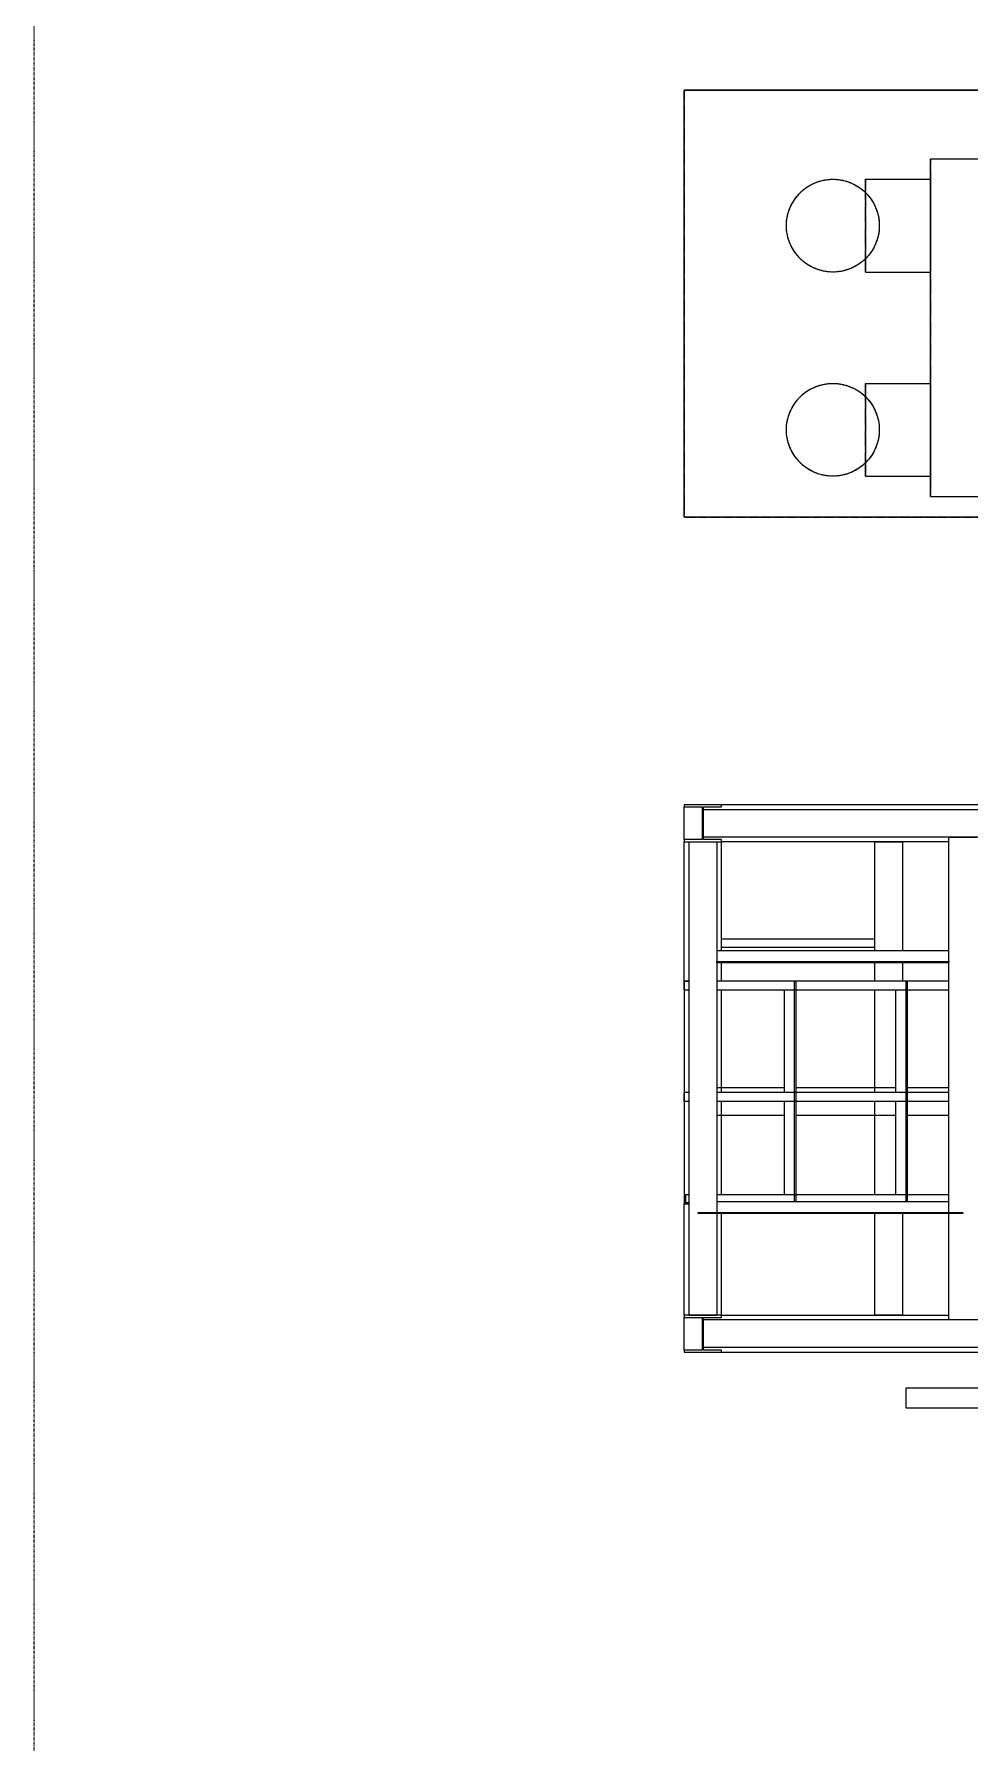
# Model space of a CAD drawing. Header units: inches. Extents: x 19 to 715735, y 34 to 210034.
# Drawn here: x 131674 to 136510, y 152145 to 160981 of the extents above; entities that cross this region are included whole.
import ezdxf

# ---------------------------------------------------------------- set-up
doc = ezdxf.new("R2010")
doc.units = ezdxf.units.IN
doc.header["$MEASUREMENT"] = 0
doc.linetypes.add('CABLEROUTEALL-EMBED 1_DWG$0$HIDDEN2', pattern=[0.1875, 0.125, -0.0625])
doc.linetypes.add('DIVIDE2', pattern=[0.625, 0.25, -0.125, 0, -0.125, 0, -0.125])
doc.layers.add('CABLEROUTEALL-EMBED 1_DWG$0$DwgTemplate', color=7, linetype='Continuous')
doc.layers.add('Junction Boxes', color=1, linetype='Continuous')
doc.layers.add('Layout', color=6, linetype='Continuous', lineweight=20)

msp = doc.modelspace()

# ---------------------------------------------------------------- linework, layer by layer
at = {"layer": 'CABLEROUTEALL-EMBED 1_DWG$0$DwgTemplate', "color": 252, "linetype": 'Continuous'}
for p, q in [((135034, 158483.7), (135034, 160691.5)), ((135034, 158483.7), (135034, 160691.5)), ((135034, 160691.5), (141897.3, 160691.5)), ((141897.3, 160691.5), (135034, 160691.5)), ((136305.9, 158589.3), (136305.9, 160336.3)), ((136305.9, 158589.3), (136305.9, 160336.3)), ((136305.9, 160336.3), (141393.3, 160336.3)), ((135969.9, 160162.1), (135969.9, 160230.7)), ((135969.9, 160162.1), (135969.9, 160230.7)), ((135969.9, 160230.7), (136305.9, 160230.7)), ((135969.9, 159750.8), (135969.9, 159819.4)), ((135969.9, 159750.8), (135969.9, 159819.4)), ((135969.9, 159750.8), (136305.9, 159750.8)), ((135969.9, 159106.2), (135969.9, 159174.8)), ((135969.9, 159106.2), (135969.9, 159174.8)), ((135969.9, 159174.8), (136305.9, 159174.8)), ((135969.9, 158694.9), (135969.9, 158763.5)), ((135969.9, 158694.9), (135969.9, 158763.5)), ((135969.9, 158694.9), (136305.9, 158694.9)), ((136305.9, 158589.3), (139780.6, 158589.3)), ((139780.6, 158483.7), (135034, 158483.7)), ((139780.6, 158483.7), (135034, 158483.7)), ((135034, 156995.9), (135034, 156984.4)), ((135226, 156995.9), (135034, 156995.9)), ((135034, 156984.4), (135126.2, 156984.4)), ((135034, 156815.4), (135034, 156984.4)), ((135126.2, 156984.4), (135126.2, 156815.4)), ((135130, 156971.9), (142229.4, 156971.9)), ((135130, 156827.9), (135130, 156971.9)), ((135133.9, 156815.4), (135133.9, 156984.4)), ((135133.9, 156984.4), (135226, 156984.4)), ((135226, 156984.4), (135226, 156995.9)), ((137675.9, 156995.9), (135226, 156995.9)), ((135126.2, 156815.4), (135034, 156815.4)), ((135034, 156815.4), (135034, 156803.9)), ((135034, 156803.9), (135226, 156803.9)), ((135034, 156084), (135034, 156803.9)), ((135058, 156803.9), (135202, 156803.9)), ((135058, 156803.9), (135058, 154356.2)), ((142229.4, 156827.9), (135130, 156827.9)), ((135226, 156815.4), (135133.9, 156815.4)), ((135202, 156803.9), (135202, 154356.2)), ((135226, 156803.9), (135226, 156815.4)), ((136401.9, 156803.9), (135226, 156803.9)), ((135226, 156240.5), (135226, 156803.9)), ((136017.9, 156803.9), (136017.9, 156240.5)), ((136017.9, 156803.9), (136161.9, 156803.9)), ((136161.9, 156803.9), (136161.9, 156240.5)), ((136401.9, 154332.2), (136401.9, 156827.9)), ((136401.9, 156827.9), (136545.9, 156827.9)), ((136401.9, 156240.5), (135202, 156240.5)), ((135226, 156256.8), (135226, 156302.8)), ((135226, 156302.8), (136017.9, 156302.8)), ((136017.9, 156256.8), (135226, 156256.8)), ((136017.9, 156302.8), (136017.9, 156256.8)), ((135202, 156180), (135202, 156185.7)), ((135202, 156185.7), (136401.9, 156185.7)), ((135202, 156180), (136401.9, 156180)), ((135226, 156084), (135226, 156180)), ((136017.9, 156180), (136017.9, 156084)), ((136161.9, 156180), (136161.9, 156084)), ((136401.9, 156185.7), (136401.9, 156180)), ((135058, 156084), (135032.5, 156084)), ((135032.5, 156037.9), (135032.5, 156084)), ((135034, 156084), (135058, 156084)), ((135034, 156084), (135034, 154932.1)), ((136401.9, 156084), (135202, 156084)), ((135604.2, 156084), (135610, 156084)), ((135604.2, 154941.7), (135604.2, 156084)), ((135610, 156084), (135610, 154941.7)), ((136180.1, 154941.7), (136180.1, 156084)), ((136180.1, 156084), (136185.9, 156084)), ((136185.9, 156084), (136185.9, 154941.7)), ((135032.5, 156037.9), (135058, 156037.9)), ((135202, 156037.9), (136401.9, 156037.9)), ((135226, 155508.1), (135226, 156037.9)), ((135549.5, 156037.9), (135549.5, 155508.1)), ((136017.9, 156037.9), (136017.9, 155508.1)), ((136125.4, 156037.9), (136125.4, 155508.1)), ((135549.5, 155532.1), (135202, 155532.1)), ((136125.4, 155532.1), (135610, 155532.1)), ((136401.9, 155532.1), (136185.9, 155532.1)), ((135058, 155508.1), (135034, 155508.1)), ((135034, 155462), (135034, 155508.1)), ((135058, 155462), (135034, 155462)), ((136401.9, 155508.1), (135202, 155508.1)), ((136401.9, 155462), (135202, 155462)), ((135226, 154978.2), (135226, 155462)), ((135549.5, 155462), (135549.5, 154978.2)), ((136017.9, 155462), (136017.9, 154978.2)), ((136125.4, 155462), (136125.4, 154978.2)), ((135549.5, 155388.1), (135202, 155388.1)), ((136125.4, 155388.1), (135610, 155388.1)), ((136401.9, 155388.1), (136185.9, 155388.1)), ((135034, 154978.2), (135034, 154932.1)), ((135042.2, 154978.2), (135034, 154978.2)), ((135058, 154932.1), (135034, 154932.1)), ((135034, 154932.1), (135058, 154932.1)), ((135034, 154356.2), (135034, 154932.1)), ((135058, 154978.2), (135034.7, 154978.2)), ((135034.7, 154932.1), (135034.7, 154978.2)), ((135034.7, 154932.1), (135058, 154932.1)), ((135042.2, 154937.2), (135042.2, 154978.2)), ((135058, 154937.2), (135042.2, 154937.2)), ((136401.9, 154978.2), (135202, 154978.2)), ((136401.9, 154941.7), (135202, 154941.7)), ((135106, 154887), (136473.9, 154887)), ((135106, 154881.2), (135106, 154887)), ((136473.9, 154881.2), (135106, 154881.2)), ((135226, 154356.2), (135226, 154881.2)), ((136017.9, 154881.2), (136017.9, 154356.2)), ((136161.9, 154881.2), (136161.9, 154356.2)), ((136473.9, 154887), (136473.9, 154881.2)), ((135226, 154356.2), (135034, 154356.2)), ((135034, 154356.2), (135034, 154344.7)), ((135034, 154344.7), (135126.2, 154344.7)), ((135034, 154175.7), (135034, 154344.7)), ((135058, 154356.2), (135202, 154356.2)), ((135126.2, 154344.7), (135126.2, 154175.7)), ((135130, 154332.2), (135130, 154188.2)), ((142229.4, 154332.2), (135130, 154332.2)), ((135133.9, 154175.7), (135133.9, 154344.7)), ((135133.9, 154344.7), (135226, 154344.7)), ((135226, 154344.7), (135226, 154356.2)), ((135226, 154356.2), (136401.9, 154356.2)), ((136161.9, 154356.2), (136017.9, 154356.2)), ((136545.9, 154332.2), (136401.9, 154332.2)), ((135126.2, 154175.7), (135034, 154175.7)), ((135034, 154175.7), (135034, 154164.2)), ((135034, 154164.2), (135226, 154164.2)), ((142229.4, 154188.2), (135130, 154188.2)), ((135226, 154175.7), (135133.9, 154175.7)), ((135226, 154164.2), (135226, 154175.7)), ((135226, 154164.2), (137673.9, 154164.2))]:
    msp.add_line(p, q, dxfattribs=at)
at = {"layer": 'CABLEROUTEALL-EMBED 1_DWG$0$DwgTemplate', "color": 252, "linetype": 'CABLEROUTEALL-EMBED 1_DWG$0$HIDDEN2'}
for p, q in [((135034, 160691.5), (135034, 158483.7)), ((135034, 160691.5), (135034, 158483.7)), ((141897.3, 160691.5), (135034, 160691.5)), ((141897.3, 160691.5), (135034, 160691.5)), ((136305.9, 160336.3), (136305.9, 158589.3)), ((136305.9, 160336.3), (136305.9, 158589.3)), ((135969.9, 160230.7), (135969.9, 159750.8)), ((135969.9, 160230.7), (135969.9, 159750.8)), ((136305.9, 160230.7), (136305.9, 159750.8)), ((136305.9, 159750.8), (136305.9, 160230.7)), ((135969.9, 159819.4), (135969.9, 160162.1)), ((135969.9, 159819.4), (135969.9, 160162.1)), ((135969.9, 159174.8), (135969.9, 158694.9)), ((135969.9, 159174.8), (135969.9, 158694.9)), ((136305.9, 159174.8), (136305.9, 158694.9)), ((136305.9, 158694.9), (136305.9, 159174.8)), ((135969.9, 158763.5), (135969.9, 159106.2)), ((135969.9, 158763.5), (135969.9, 159106.2)), ((135034, 158483.7), (141897.3, 158483.7)), ((141897.3, 158483.7), (135034, 158483.7))]:
    msp.add_line(p, q, dxfattribs=at)
for centre in [(135801.9, 159990.7), (135801.9, 159990.7), (135801.9, 158934.9), (135801.9, 158934.9)]:
    msp.add_circle(centre, 240, dxfattribs=at)
at = {"layer": 'CABLEROUTEALL-EMBED 1_DWG$0$DwgTemplate', "color": 252, "linetype": 'Continuous'}
for centre in [(135801.9, 159990.7), (135801.9, 159990.7), (135801.9, 158934.9), (135801.9, 158934.9)]:
    msp.add_circle(centre, 240, dxfattribs=at)
at = {"layer": 'Junction Boxes'}
msp.add_lwpolyline([(136180.1, 153980.2), (136599.7, 153980.2), (136599.7, 153876.1), (136180.1, 153876.1)], close=True, dxfattribs=at)
at = {"layer": 'Layout', "color": 251, "linetype": 'DIVIDE2', "ltscale": 10}
msp.add_line((131673.6, 122592.2), (131673.6, 170592.2), dxfattribs=at)

doc.saveas('drawing.dxf')
